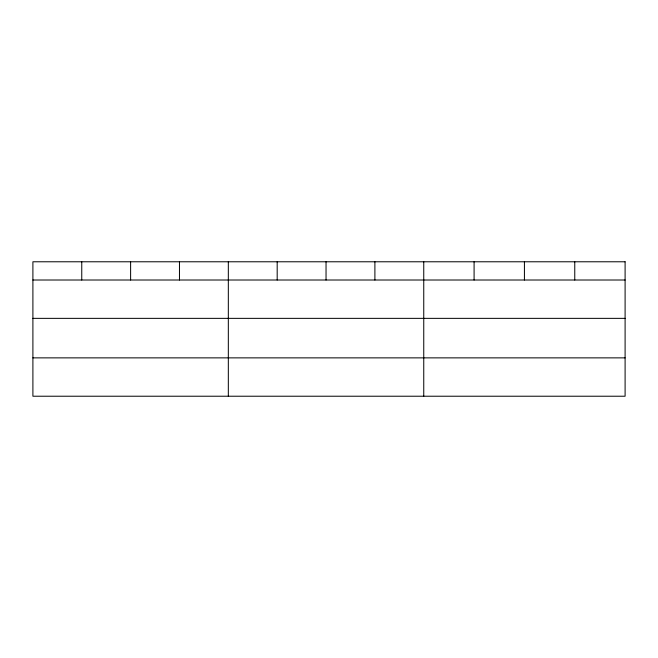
<?xml version="1.0" encoding="UTF-8"?>
<svg xmlns="http://www.w3.org/2000/svg" width="658" height="658" viewBox="0 0 658 658"><rect width="100%" height="100%" fill="white"/><g stroke="black" fill="none" stroke-linecap="round" stroke-linejoin="round"><path stroke-width="0.99" d="M32.9 280.012L625.1 280.012M32.9 318.357L625.1 318.357M32.9 357.87L625.1 357.87M574.763 261.777L574.763 280.012M524.426 261.777L524.426 280.012M474.089 261.777L474.089 280.012M423.752 261.777L423.752 396.223M374.896 261.777L374.896 280.012M326.039 261.777L326.039 280.012M277.183 261.777L277.183 280.012M228.326 261.777L228.326 396.223M179.469 261.777L179.469 280.012M130.613 261.777L130.613 280.012M81.757 261.777L81.757 280.012M625.1 261.777L32.9 261.777L32.9 396.223L625.1 396.223L625.1 261.777"/></g></svg>
